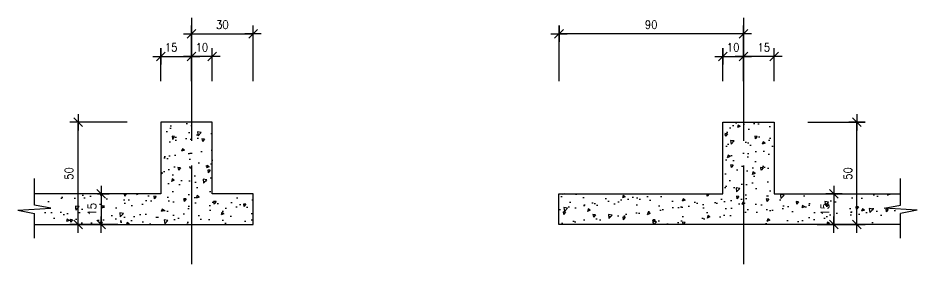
# Model space of a CAD drawing. Extents: x 2750 to 11313, y 3653 to 11429.
# Drawn here: x 8880.8 to 9319.7, y 4498.7 to 4618.9 of the extents above; entities that cross this region are included whole.
import ezdxf

# ---------------------------------------------------------------- set-up
doc = ezdxf.new("R2010")
doc.units = 0
doc.header["$LTSCALE"] = 60
doc.header["$PDMODE"] = 1
doc.linetypes.add('EJES', pattern=[3, 2.5, -0.25, 0, -0.25])
doc.layers.get('DEFPOINTS').update_dxf_attribs({"linetype": 'CONTINUOUS'})
for name, color, linetype in [('COTAS', 3, 'CONTINUOUS'), ('EJES', 1, 'EJES'), ('SECCION', 1, 'CONTINUOUS')]:
    doc.layers.add(name, color=color, linetype=linetype)
doc.styles.add('COTAS', font='romans.shx', dxfattribs={"width": 0.9})
doc.dimstyles.new('20', dxfattribs={"dimscale": 0.4, "dimtxt": 10, "dimasz": 1, "dimexe": 10, "dimexo": 0, "dimgap": 6, "dimtad": 1, "dimdec": 3, "dimdsep": 46, "dimtxsty": 'COTAS', "dimblk": '$COTA$', "dimcen": 0.09, "dimdle": 10, "dimclrd": 256, "dimclre": 256, "dimclrt": 2, "dimadec": 0, "dimazin": 0, "dimtfac": 1, "dimtdec": 3, "dimtmove": 0, "dimatfit": 2, "dimfxl": 1, "dimtolj": 1, "dimarcsym": 0})

# ---------------------------------------------------------------- blocks, each defined once
blk = doc.blocks.new('$COTA$')
at = {"layer": 'COTAS'}
for p, q in [((10, 0), (-10, 0)), ((5.3, 5.3), (-5.3, -5.3)), ((0, -10), (0, 10))]:
    blk.add_line(p, q, dxfattribs=at)
blk = doc.blocks.new('*D194')
at = {"layer": 'COTAS', "lineweight": -2, "transparency": 16777216}
for p, q in [((8950.55, 4587.99), (8950.55, 4604.09)), ((8950.95, 4600.09), (8965.15, 4600.09)), ((8965.55, 4587.99), (8965.55, 4604.09))]:
    blk.add_line(p, q, dxfattribs=at)
at = {"layer": 'DEFPOINTS', "color": 0, "transparency": 16777216}
for p in [(8965.55, 4600.09), (8950.55, 4587.99), (8965.55, 4587.99)]:
    blk.add_point(p, dxfattribs=at)
at = {"layer": 'COTAS', "lineweight": -2, "transparency": 16777216, "xscale": 0.4, "yscale": 0.4, "zscale": 0.4, "rotation": 180}
blk.add_blockref('$COTA$', (8950.55, 4600.09), dxfattribs=at)
at = {"layer": 'COTAS', "lineweight": -2, "transparency": 16777216, "xscale": 0.4, "yscale": 0.4, "zscale": 0.4}
blk.add_blockref('$COTA$', (8965.55, 4600.09), dxfattribs=at)
at = {"layer": 'COTAS', "color": 2, "transparency": 16777216, "insert": (8955.55, 4604.49), "char_height": 4, "attachment_point": 5, "style": 'COTAS'}
blk.add_mtext('\\A1;15', dxfattribs=at)
blk = doc.blocks.new('*D195')
at = {"layer": 'COTAS', "lineweight": -2, "transparency": 16777216}
for p, q in [((8919.66, 4532.89), (8925.33, 4532.89)), ((8921.33, 4532.49), (8921.33, 4518.29)), ((8919.66, 4517.89), (8925.33, 4517.89))]:
    blk.add_line(p, q, dxfattribs=at)
at = {"layer": 'DEFPOINTS', "color": 0, "transparency": 16777216}
for p in [(8919.66, 4532.89), (8919.66, 4517.89), (8921.33, 4517.89)]:
    blk.add_point(p, dxfattribs=at)
at = {"layer": 'COTAS', "lineweight": -2, "transparency": 16777216, "xscale": 0.4, "yscale": 0.4, "zscale": 0.4}
for p, rotation in [((8921.33, 4532.89), 90), ((8921.33, 4517.89), 270)]:
    blk.add_blockref('$COTA$', p, dxfattribs=dict(at, rotation=rotation))
at = {"layer": 'COTAS', "color": 2, "transparency": 16777216, "insert": (8916.93, 4525.39), "char_height": 4, "attachment_point": 5, "rotation": 90, "style": 'COTAS'}
blk.add_mtext('\\A1;15', dxfattribs=at)
blk = doc.blocks.new('*D198')
at = {"layer": 'COTAS', "lineweight": -2, "transparency": 16777216}
for p, q in [((8934.01, 4567.89), (8906.08, 4567.89)), ((8910.08, 4518.29), (8910.08, 4567.49)), ((8929.45, 4517.89), (8906.08, 4517.89))]:
    blk.add_line(p, q, dxfattribs=at)
at = {"layer": 'DEFPOINTS', "color": 0, "transparency": 16777216}
for p in [(8910.08, 4567.89), (8934.01, 4567.89), (8929.45, 4517.89)]:
    blk.add_point(p, dxfattribs=at)
at = {"layer": 'COTAS', "lineweight": -2, "transparency": 16777216, "xscale": 0.4, "yscale": 0.4, "zscale": 0.4}
for p, rotation in [((8910.08, 4567.89), 90), ((8910.08, 4517.89), 270)]:
    blk.add_blockref('$COTA$', p, dxfattribs=dict(at, rotation=rotation))
at = {"layer": 'COTAS', "color": 2, "transparency": 16777216, "insert": (8905.68, 4542.89), "char_height": 4, "attachment_point": 5, "rotation": 90, "style": 'COTAS'}
blk.add_mtext('\\A1;50', dxfattribs=at)
blk = doc.blocks.new('*D199')
at = {"layer": 'COTAS', "lineweight": -2, "transparency": 16777216}
for p, q in [((8965.55, 4587.99), (8965.55, 4604.09)), ((8975.15, 4600.09), (8965.95, 4600.09)), ((8975.55, 4587.99), (8975.55, 4604.09))]:
    blk.add_line(p, q, dxfattribs=at)
at = {"layer": 'DEFPOINTS', "color": 0, "transparency": 16777216}
for p in [(8965.55, 4600.09), (8965.55, 4587.99), (8975.55, 4587.99)]:
    blk.add_point(p, dxfattribs=at)
at = {"layer": 'COTAS', "lineweight": -2, "transparency": 16777216, "xscale": 0.4, "yscale": 0.4, "zscale": 0.4, "rotation": 180}
blk.add_blockref('$COTA$', (8965.55, 4600.09), dxfattribs=at)
at = {"layer": 'COTAS', "lineweight": -2, "transparency": 16777216, "xscale": 0.4, "yscale": 0.4, "zscale": 0.4}
blk.add_blockref('$COTA$', (8975.55, 4600.09), dxfattribs=at)
at = {"layer": 'COTAS', "color": 2, "transparency": 16777216, "insert": (8970.55, 4604.49), "char_height": 4, "attachment_point": 5, "style": 'COTAS'}
blk.add_mtext('\\A1;10', dxfattribs=at)
blk = doc.blocks.new('*D206')
at = {"layer": 'COTAS', "lineweight": -2, "transparency": 16777216}
for p, q in [((8965.55, 4587.99), (8965.55, 4615.17)), ((8995.55, 4587.99), (8995.55, 4615.17)), ((8965.95, 4611.17), (8995.15, 4611.17))]:
    blk.add_line(p, q, dxfattribs=at)
at = {"layer": 'DEFPOINTS', "color": 0, "transparency": 16777216}
for p in [(8995.55, 4611.17), (8965.55, 4587.99), (8995.55, 4587.99)]:
    blk.add_point(p, dxfattribs=at)
at = {"layer": 'COTAS', "lineweight": -2, "transparency": 16777216, "xscale": 0.4, "yscale": 0.4, "zscale": 0.4, "rotation": 180}
blk.add_blockref('$COTA$', (8965.55, 4611.17), dxfattribs=at)
at = {"layer": 'COTAS', "lineweight": -2, "transparency": 16777216, "xscale": 0.4, "yscale": 0.4, "zscale": 0.4}
blk.add_blockref('$COTA$', (8995.55, 4611.17), dxfattribs=at)
at = {"layer": 'COTAS', "color": 2, "transparency": 16777216, "insert": (8980.55, 4615.57), "char_height": 4, "attachment_point": 5, "style": 'COTAS'}
blk.add_mtext('\\A1;30', dxfattribs=at)
blk = doc.blocks.new('*D209')
at = {"layer": 'COTAS', "lineweight": -2, "transparency": 16777216}
for p, q in [((9234.9, 4587.99), (9234.9, 4604.09)), ((9249.5, 4600.09), (9235.3, 4600.09)), ((9249.9, 4587.99), (9249.9, 4604.09))]:
    blk.add_line(p, q, dxfattribs=at)
at = {"layer": 'DEFPOINTS', "color": 0, "transparency": 16777216}
for p in [(9234.9, 4600.09), (9234.9, 4587.99), (9249.9, 4587.99)]:
    blk.add_point(p, dxfattribs=at)
at = {"layer": 'COTAS', "lineweight": -2, "transparency": 16777216, "xscale": 0.4, "yscale": 0.4, "zscale": 0.4, "rotation": 180}
blk.add_blockref('$COTA$', (9234.9, 4600.09), dxfattribs=at)
at = {"layer": 'COTAS', "lineweight": -2, "transparency": 16777216, "xscale": 0.4, "yscale": 0.4, "zscale": 0.4}
blk.add_blockref('$COTA$', (9249.9, 4600.09), dxfattribs=at)
at = {"layer": 'COTAS', "color": 2, "transparency": 16777216, "insert": (9244.9, 4604.49), "char_height": 4, "attachment_point": 5, "style": 'COTAS'}
blk.add_mtext('\\A1;15', dxfattribs=at)
blk = doc.blocks.new('*D210')
at = {"layer": 'COTAS', "lineweight": -2, "transparency": 16777216}
for p, q in [((9280.79, 4532.89), (9275.13, 4532.89)), ((9279.13, 4532.49), (9279.13, 4518.29)), ((9280.79, 4517.89), (9275.13, 4517.89))]:
    blk.add_line(p, q, dxfattribs=at)
at = {"layer": 'DEFPOINTS', "color": 0, "transparency": 16777216}
for p in [(9280.79, 4532.89), (9279.13, 4517.89), (9280.79, 4517.89)]:
    blk.add_point(p, dxfattribs=at)
at = {"layer": 'COTAS', "lineweight": -2, "transparency": 16777216, "xscale": 0.4, "yscale": 0.4, "zscale": 0.4}
for p, rotation in [((9279.13, 4532.89), 90), ((9279.13, 4517.89), 270)]:
    blk.add_blockref('$COTA$', p, dxfattribs=dict(at, rotation=rotation))
at = {"layer": 'COTAS', "color": 2, "transparency": 16777216, "insert": (9274.73, 4525.39), "char_height": 4, "attachment_point": 5, "rotation": 90, "style": 'COTAS'}
blk.add_mtext('\\A1;15', dxfattribs=at)
blk = doc.blocks.new('*D211')
at = {"layer": 'COTAS', "lineweight": -2, "transparency": 16777216}
for p, q in [((9266.44, 4567.89), (9294.37, 4567.89)), ((9290.37, 4518.29), (9290.37, 4567.49)), ((9271, 4517.89), (9294.37, 4517.89))]:
    blk.add_line(p, q, dxfattribs=at)
at = {"layer": 'DEFPOINTS', "color": 0, "transparency": 16777216}
for p in [(9266.44, 4567.89), (9290.37, 4567.89), (9271, 4517.89)]:
    blk.add_point(p, dxfattribs=at)
at = {"layer": 'COTAS', "lineweight": -2, "transparency": 16777216, "xscale": 0.4, "yscale": 0.4, "zscale": 0.4}
for p, rotation in [((9290.37, 4567.89), 90), ((9290.37, 4517.89), 270)]:
    blk.add_blockref('$COTA$', p, dxfattribs=dict(at, rotation=rotation))
at = {"layer": 'COTAS', "color": 2, "transparency": 16777216, "insert": (9285.97, 4542.89), "char_height": 4, "attachment_point": 5, "rotation": 90, "style": 'COTAS'}
blk.add_mtext('\\A1;50', dxfattribs=at)
blk = doc.blocks.new('*D212')
at = {"layer": 'COTAS', "lineweight": -2, "transparency": 16777216}
for p, q in [((9224.9, 4587.99), (9224.9, 4604.09)), ((9225.3, 4600.09), (9234.5, 4600.09)), ((9234.9, 4587.99), (9234.9, 4604.09))]:
    blk.add_line(p, q, dxfattribs=at)
at = {"layer": 'DEFPOINTS', "color": 0, "transparency": 16777216}
for p in [(9234.9, 4600.09), (9224.9, 4587.99), (9234.9, 4587.99)]:
    blk.add_point(p, dxfattribs=at)
at = {"layer": 'COTAS', "lineweight": -2, "transparency": 16777216, "xscale": 0.4, "yscale": 0.4, "zscale": 0.4, "rotation": 180}
blk.add_blockref('$COTA$', (9224.9, 4600.09), dxfattribs=at)
at = {"layer": 'COTAS', "lineweight": -2, "transparency": 16777216, "xscale": 0.4, "yscale": 0.4, "zscale": 0.4}
blk.add_blockref('$COTA$', (9234.9, 4600.09), dxfattribs=at)
at = {"layer": 'COTAS', "color": 2, "transparency": 16777216, "insert": (9229.9, 4604.49), "char_height": 4, "attachment_point": 5, "style": 'COTAS'}
blk.add_mtext('\\A1;10', dxfattribs=at)
blk = doc.blocks.new('*D208')
at = {"layer": 'COTAS', "lineweight": -2, "transparency": 16777216}
for p, q in [((9144.9, 4587.99), (9144.9, 4615.17)), ((9234.9, 4587.99), (9234.9, 4615.17)), ((9234.5, 4611.17), (9145.3, 4611.17))]:
    blk.add_line(p, q, dxfattribs=at)
at = {"layer": 'DEFPOINTS', "color": 0, "transparency": 16777216}
for p in [(9144.9, 4611.17), (9144.9, 4587.99), (9234.9, 4587.99)]:
    blk.add_point(p, dxfattribs=at)
at = {"layer": 'COTAS', "lineweight": -2, "transparency": 16777216, "xscale": 0.4, "yscale": 0.4, "zscale": 0.4, "rotation": 180}
blk.add_blockref('$COTA$', (9144.9, 4611.17), dxfattribs=at)
at = {"layer": 'COTAS', "lineweight": -2, "transparency": 16777216, "xscale": 0.4, "yscale": 0.4, "zscale": 0.4}
blk.add_blockref('$COTA$', (9234.9, 4611.17), dxfattribs=at)
at = {"layer": 'COTAS', "color": 2, "transparency": 16777216, "insert": (9189.9, 4615.57), "char_height": 4, "attachment_point": 5, "style": 'COTAS'}
blk.add_mtext('\\A1;90', dxfattribs=at)

msp = doc.modelspace()

# ---------------------------------------------------------------- hatches: boundary and pattern name
at = {"layer": 'SECCION'}
h = msp.add_hatch(dxfattribs=at)
h.set_pattern_fill('AR-CONC', color=9, scale=0.08, angle=-180)
h.set_pattern_definition([(230, (245.228, -60.381), (-14.574774, 1.275127), [1.524, -16.764]), (175, (245.228, -60.381), (2.819474, -15.284548), [1.2192, -13.411247]), (280.45144, (244.014, -60.275), (-11.7553, -14.00942), [1.2952, -14.24722]), (226.1842, (245.228, -64.445), (-21.686323, 3.363386), [2.286, -25.146]), (276.63556, (243.421, -64.165), (-18.99233, -19.79409), [1.9428, -21.37085]), (171.18415, (245.228, -64.445), (-18.99233, -19.79409), [1.828797, -20.11678]), (201, (243.196, -63.43), (-12.129151, 8.181216), [1.524, -16.764]), (146, (243.196, -63.43), (-4.944162, -14.735037), [1.2192, -13.4112]), (251.45144, (242.186, -62.748), (-17.073314, -6.553822), [1.2952, -14.247195]), (217.5, (245.2285, -60.3815), (-0.2470883, -6.764403), [0, -13.24864, 0, -13.6144, 0, -13.462]), (187.5, (245.2285, -60.3815), (-5.345573, -8.014446), [0, -7.76224, 0, -12.94384, 0, -5.1308]), (147.5, (249.76, -60.3815), (-10.8472476, 0.4582995), [0, -5.08, 0, -15.8496, 0, -21.0312]), (137.5, (251.792, -60.381), (-11.8503345, -2.034119), [0, -6.604, 0, -10.52576, 0, -14.9352])])
h.paths.add_polyline_path([(8950.55412872, 4517.88502619), (8950.55412872, 4532.88502619), (8893.7610623, 4532.88502619), (8893.7610623, 4527.38502619), (8901.7610623, 4525.88502619), (8885.7610623, 4524.88502619), (8893.7610623, 4523.38502619), (8893.7610623, 4517.88502619)])
h.paths.add_polyline_path([(8975.55412872, 4567.88502619), (8965.55412872, 4567.88502619), (8965.55412872, 4517.88502619), (8975.55412872, 4517.88502619)])
h.paths.add_polyline_path([(8965.55412872, 4567.88502619), (8950.55412872, 4567.88502619), (8950.55412872, 4517.88502619), (8965.55412872, 4517.88502619)])
h.paths.add_polyline_path([(8995.55412872, 4532.88502619), (8975.55412872, 4532.88502619), (8975.55412872, 4517.88502619), (8995.55412872, 4517.88502619)])
h = msp.add_hatch(dxfattribs=at)
h.set_pattern_fill('AR-CONC', color=9, scale=0.08, angle=-180)
h.set_pattern_definition([(230, (185.517, -60.381), (-14.574774, 1.275127), [1.524, -16.764]), (175, (185.517, -60.381), (2.819474, -15.284548), [1.2192, -13.411247]), (280.45144, (184.302, -60.275), (-11.7553, -14.00942), [1.2952, -14.24722]), (226.1842, (185.517, -64.445), (-21.686323, 3.363386), [2.286, -25.146]), (276.63556, (183.71, -64.165), (-18.99233, -19.79409), [1.9428, -21.37085]), (171.18415, (185.517, -64.445), (-18.99233, -19.79409), [1.828797, -20.11678]), (201, (183.485, -63.43), (-12.129151, 8.181216), [1.524, -16.764]), (146, (183.485, -63.43), (-4.944162, -14.735037), [1.2192, -13.4112]), (251.45144, (182.474, -62.748), (-17.073314, -6.553822), [1.2952, -14.247195]), (217.5, (185.517, -60.3815), (-0.2470883, -6.764403), [0, -13.24864, 0, -13.6144, 0, -13.462]), (187.5, (185.517, -60.3815), (-5.345573, -8.014446), [0, -7.76224, 0, -12.94384, 0, -5.1308]), (147.5, (190.048, -60.3815), (-10.8472476, 0.4582995), [0, -5.08, 0, -15.8496, 0, -21.0312]), (137.5, (192.08, -60.381), (-11.8503345, -2.034119), [0, -6.604, 0, -10.52576, 0, -14.9352])])
h.paths.add_polyline_path([(9249.89752853, 4517.88502619), (9249.89752853, 4532.88502619), (9306.69059495, 4532.88502619), (9306.69059495, 4527.38502619), (9298.69059495, 4525.88502619), (9314.69059495, 4524.88502619), (9306.69059495, 4523.38502619), (9306.69059495, 4517.88502619)])
h.paths.add_polyline_path([(9224.89752853, 4567.88502619), (9234.89752853, 4567.88502619), (9234.89752853, 4517.88502619), (9224.89752853, 4517.88502619)])
h.paths.add_polyline_path([(9234.89752853, 4567.88502619), (9249.89752853, 4567.88502619), (9249.89752853, 4517.88502619), (9234.89752853, 4517.88502619)])
h.paths.add_polyline_path([(9144.89752853, 4532.88502619), (9224.89752853, 4532.88502619), (9224.89752853, 4517.88502619), (9144.89752853, 4517.88502619)])

# ---------------------------------------------------------------- linework, layer by layer
at = {"layer": 'EJES', "ltscale": 0.4}
for points in [[(8965.55412872, 4618.85103751), (8965.55412872, 4498.65076077)], [(9234.89752853, 4618.85103751), (9234.89752853, 4498.65076077)]]:
    msp.add_lwpolyline(points, dxfattribs=at)
at = {"layer": 'SECCION', "color": 9}
for p, q in [((8880.7610623, 4524.88502619), (8888.7610623, 4523.38502619)), ((9319.69059495, 4524.88502619), (9311.69059495, 4523.38502619))]:
    msp.add_line(p, q, dxfattribs=at)
at = {"layer": 'SECCION', "color": 6}
for points in [[(8888.7610623, 4517.88502619), (8995.55412872, 4517.88502619), (8995.55412872, 4532.88502619), (8975.55412872, 4532.88502619), (8975.55412872, 4567.88502619)], [(8975.55412872, 4567.88502619), (8950.55412872, 4567.88502619)], [(8950.55412872, 4567.88502619), (8950.55412872, 4532.88502619)], [(9311.69059495, 4517.88502619), (9144.89752853, 4517.88502619), (9144.89752853, 4532.88502619), (9224.89752853, 4532.88502619), (9224.89752853, 4567.88502619)], [(9224.89752853, 4567.88502619), (9249.89752853, 4567.88502619)], [(9249.89752853, 4567.88502619), (9249.89752853, 4532.88502619)], [(8950.55412872, 4532.88502619), (8888.7610623, 4532.88502619)], [(9249.89752853, 4532.88502619), (9311.69059495, 4532.88502619)]]:
    msp.add_lwpolyline(points, dxfattribs=at)
at = {"layer": 'SECCION', "color": 9}
for points in [[(8880.7610623, 4524.88502619), (8896.7610623, 4525.88502619), (8888.7610623, 4527.38502619), (8888.7610623, 4540.4832578)], [(9319.69059495, 4524.88502619), (9303.69059495, 4525.88502619), (9311.69059495, 4527.38502619), (9311.69059495, 4540.4832578)], [(8888.7610623, 4511.29504202), (8888.7610623, 4523.38502619)], [(9311.69059495, 4511.29504202), (9311.69059495, 4523.38502619)]]:
    msp.add_lwpolyline(points, dxfattribs=at)

# ---------------------------------------------------------------- dimensions: what is measured, and where the dimension line sits
at = {"layer": 'COTAS'}
dim = msp.add_linear_dim(base=(8995.55412872, 4611.1705329), p1=(8965.55412872, 4587.98982028), p2=(8995.55412872, 4587.98982028), dimstyle='20', dxfattribs=at)
dim.commit()
dim.dimension.update_dxf_attribs({"geometry": '*D206', "text_midpoint": (8980.55412872, 4615.5705329)})
for base, p1, p2, angle, picture, middle in [((9144.89752853, 4611.1705329), (9234.89752853, 4587.98982028), (9144.89752853, 4587.98982028), 180, '*D208', (9189.89752853, 4615.5705329)), ((8910.07817458, 4567.88502619), (8929.45027837, 4517.88502619), (8934.00840826, 4567.88502619), 90, '*D198', (8905.67817458, 4542.88502619)), ((9290.37348267, 4567.88502619), (9271.00137888, 4517.88502619), (9266.44324899, 4567.88502619), 90, '*D211', (9285.97348267, 4542.88502619)), ((8921.32642131, 4517.88502619), (8919.65759551, 4532.88502619), (8919.65759551, 4517.88502619), 90, '*D195', (8916.92642131, 4525.38502619)), ((9279.12523594, 4517.88502619), (9280.79406174, 4532.88502619), (9280.79406174, 4517.88502619), 90, '*D210', (9274.72523594, 4525.38502619))]:
    dim = msp.add_linear_dim(base=base, p1=p1, p2=p2, angle=angle, dimstyle='20', dxfattribs=at)
    dim.commit()
    dim.dimension.update_dxf_attribs({"geometry": picture, "text_midpoint": middle})
dim = msp.add_linear_dim(base=(8965.55412872, 4600.08746945), p1=(8950.55412872, 4587.98982028), p2=(8965.55412872, 4587.98982028), dimstyle='20', dxfattribs=at)
dim.commit()
dim.dimension.update_dxf_attribs({"geometry": '*D194', "text_midpoint": (8955.55412872, 4600.08746945), "dimtype": 160})
for base, p1, p2, angle, picture, middle in [((8965.55412872, 4600.08746945), (8975.55412872, 4587.98982028), (8965.55412872, 4587.98982028), 180, '*D199', (8970.55412872, 4600.08746945)), ((9234.89752853, 4600.08746945), (9224.89752853, 4587.98982028), (9234.89752853, 4587.98982028), 0, '*D212', (9229.89752853, 4600.08746945)), ((9234.89752853, 4600.08746945), (9249.89752853, 4587.98982028), (9234.89752853, 4587.98982028), 180, '*D209', (9244.89752853, 4600.08746945))]:
    dim = msp.add_linear_dim(base=base, p1=p1, p2=p2, angle=angle, dimstyle='20', dxfattribs=at)
    dim.commit()
    dim.dimension.update_dxf_attribs({"geometry": picture, "text_midpoint": middle, "dimtype": 160})

doc.saveas('drawing.dxf')
